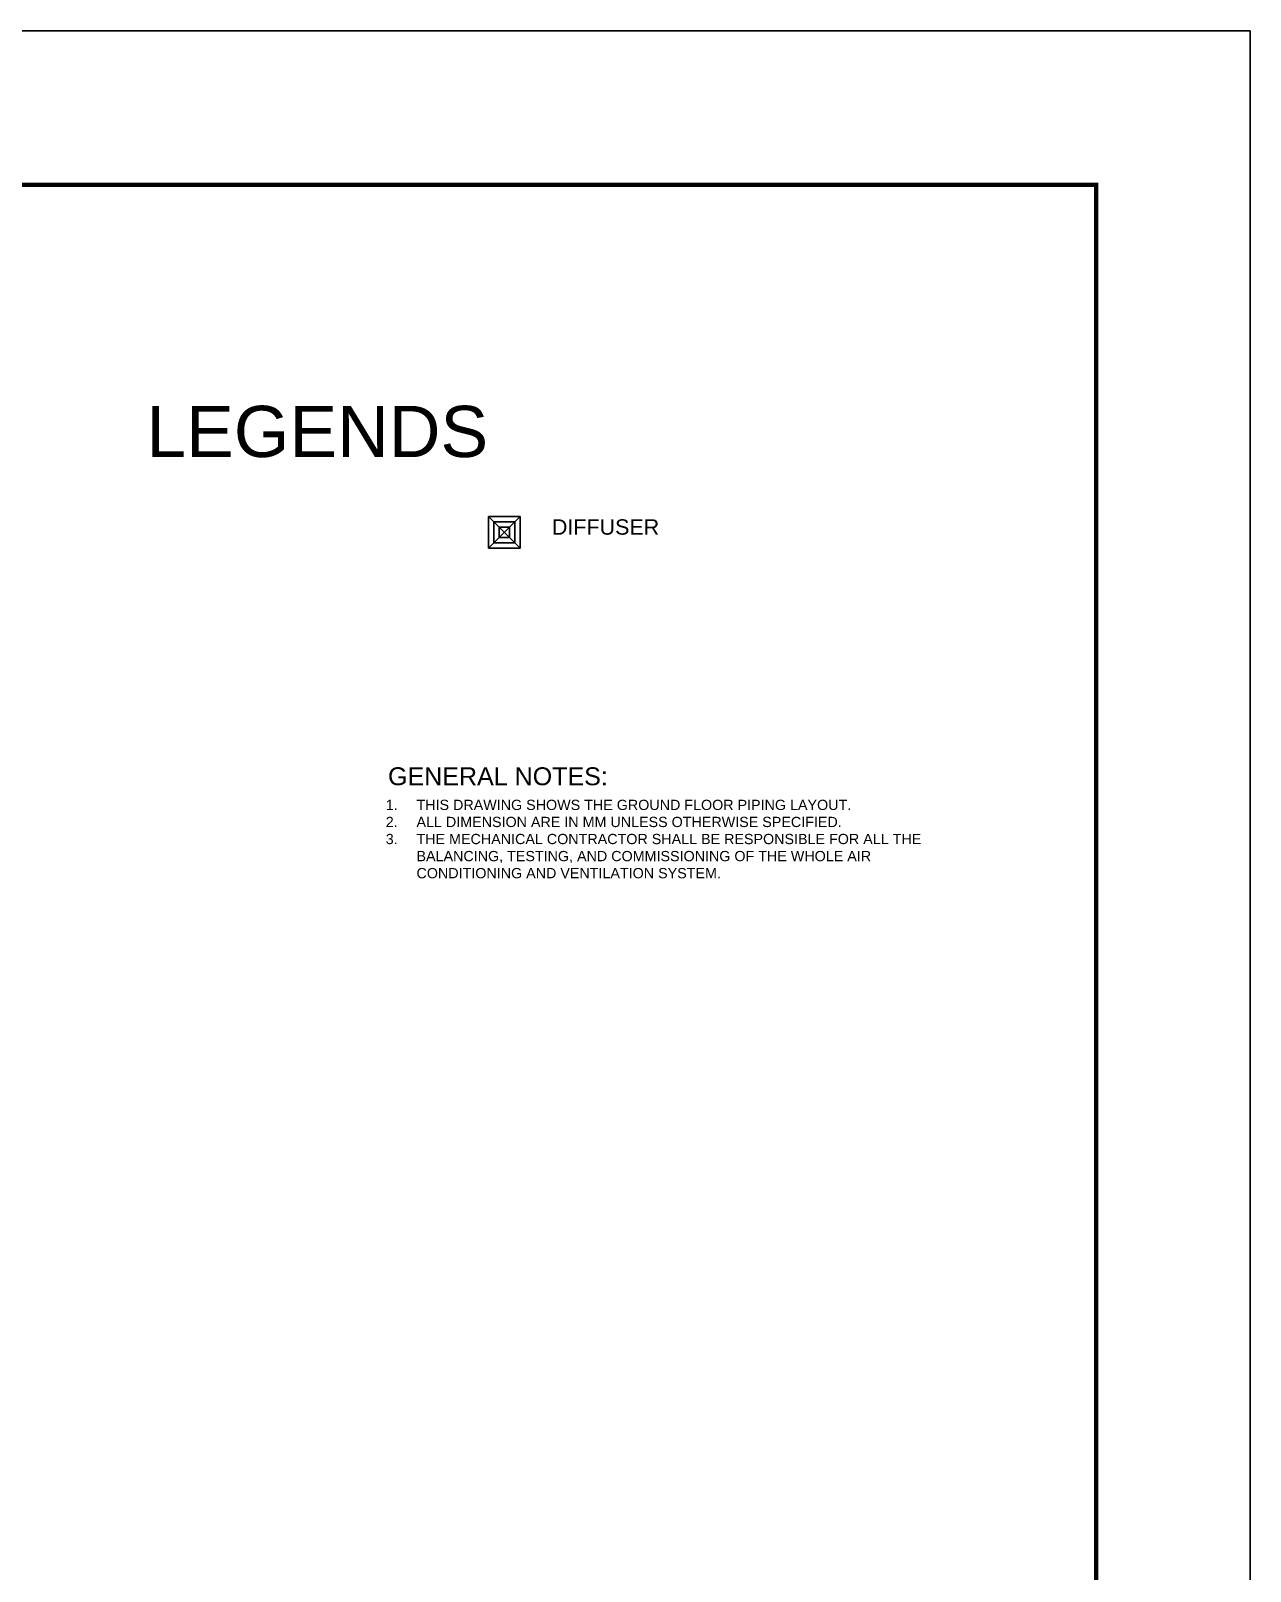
# Model space of a CAD drawing. Header units: millimetres. Extents: x 3 to 421, y 1 to 337.
# Drawn here: x 289.85 to 313.66, y 108.77 to 138.87 of the extents above; entities that cross this region are included whole.
import ezdxf

# ---------------------------------------------------------------- set-up
doc = ezdxf.new("R2010")
doc.units = ezdxf.units.MM
doc.header["$MEASUREMENT"] = 0
for name, color, linetype in [('diffuser', 7, 'Continuous'), ('Legends', 7, 'Continuous'), ('template', 7, 'Continuous')]:
    doc.layers.add(name, color=color, linetype=linetype)
doc.styles.get("Standard").update_dxf_attribs({"font": 'arial.ttf'})

# ---------------------------------------------------------------- blocks, each defined once
blk = doc.blocks.new('AC-S-12')
at = {"layer": 'diffuser'}
for p, q in [((-0.15, 0.15), (0.15, -0.15)), ((0.15, 0.15), (-0.15, -0.15)), ((-0.15, 0.15), (-0.15, -0.15)), ((0.15, 0.15), (-0.15, 0.15)), ((0.15, -0.15), (0.15, 0.15)), ((-0.1, 0.1), (-0.1, -0.1)), ((0.1, 0.1), (-0.1, 0.1)), ((-0.05, 0.05), (-0.05, -0.05)), ((0.05, 0.05), (-0.05, 0.05)), ((0.05, -0.05), (0.05, 0.05)), ((0.1, -0.1), (0.1, 0.1)), ((-0.1, -0.1), (0.1, -0.1)), ((-0.05, -0.05), (0.05, -0.05)), ((-0.15, -0.15), (0.15, -0.15))]:
    blk.add_line(p, q, dxfattribs=at)
for points in [[(-0.358, 0.358, 0, 0.0447, 0), (-0.295, 0.295, 0, 0, 0), (-0.15, 0.15, 0, 0, 0)], [(0.358, 0.358, 0, 0.0447, 0), (0.295, 0.295, 0, 0, 0), (0.15, 0.15, 0, 0, 0)], [(-0.358, -0.358, 0, 0.0447, 0), (-0.295, -0.295, 0, 0, 0), (-0.15, -0.15, 0, 0, 0)], [(0.358, -0.358, 0, 0.0447, 0), (0.295, -0.295, 0, 0, 0), (0.15, -0.15, 0, 0, 0)]]:
    blk.add_lwpolyline(points, format="xyseb", dxfattribs=at)
blk = doc.blocks.new('fcu')
at = {"layer": 'diffuser', "color": 7, "xscale": 2.052644456280903, "yscale": 2.052644456280903, "zscale": 2.052644456280903}
blk.add_blockref('AC-S-12', (0, 0), dxfattribs=at)

msp = doc.modelspace()

# ---------------------------------------------------------------- linework, layer by layer
at = {"layer": 'template'}
for p, q in [((313.659, 138.867), (214.384, 138.867)), ((313.659, 68.472), (313.659, 138.867))]:
    msp.add_line(p, q, dxfattribs=at)
at = {"layer": 'template', "linetype": 'Continuous', "const_width": 0.0853}
msp.add_lwpolyline([(220.4, 71.48), (310.651, 71.48), (310.651, 135.859), (220.4, 135.859)], close=True, dxfattribs=at)

# ---------------------------------------------------------------- block references
at = {"layer": 'Legends', "linetype": 'Continuous', "lineweight": 25}
msp.add_blockref('fcu', (299.093, 129.068), dxfattribs=at)

# ---------------------------------------------------------------- texts
at = {"layer": 'Legends', "attachment_point": 1}
for s, width, insert, char_height in [('LEGENDS', 9.67592, (292.102, 131.54), 1), ('DIFFUSER', 11.26859, (300.023, 129.323), 0.3), ('GENERAL NOTES:', 10.05204, (296.822, 124.478), 0.35), ('\\pxi-3,l4,t4;1.^ITHIS DRAWING SHOWS THE GROUND FLOOR PIPING LAYOUT.\\P2.^IALL DIMENSION ARE IN MM UNLESS OTHERWISE SPECIFIED.\\P3.^ITHE MECHANICAL CONTRACTOR SHALL BE RESPONSIBLE FOR ALL THE BALANCING, TESTING, AND COMMISSIONING OF THE WHOLE AIR CONDITIONING AND VENTILATION SYSTEM.', 10.96845, (296.578, 123.844), 0.2)]:
    msp.add_mtext_dynamic_manual_height_columns(s, width=width, gutter_width=1, heights=[0], dxfattribs=dict(at, insert=insert, char_height=char_height))

doc.saveas('drawing.dxf')
